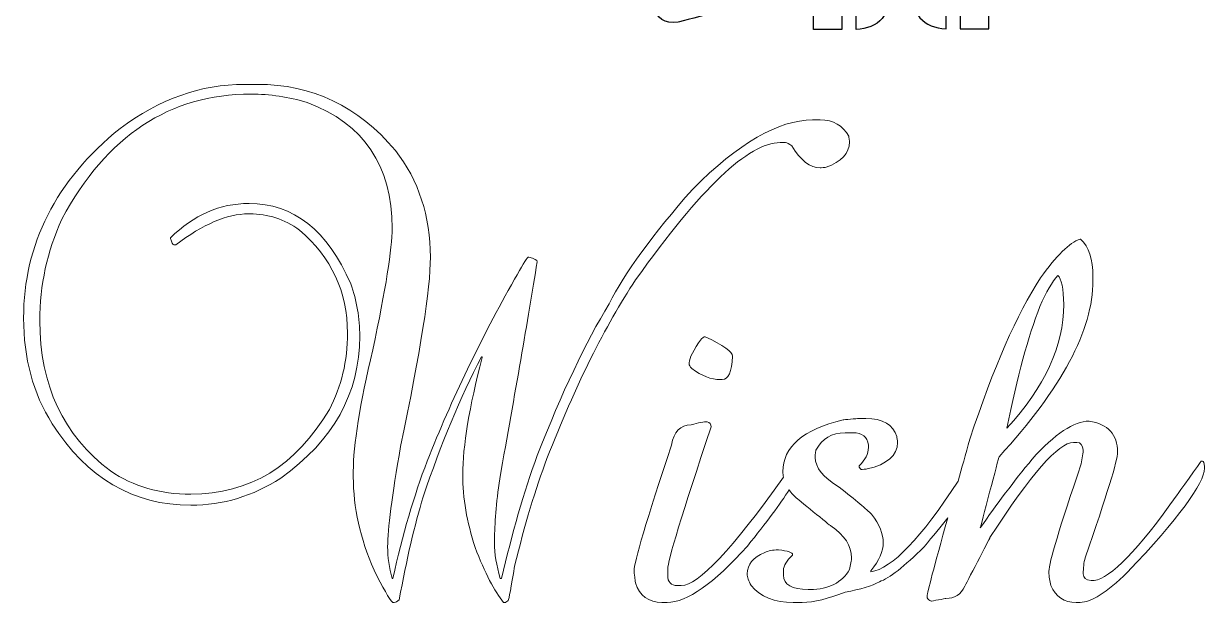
# Model space of a CAD drawing. Header units: centimetres. Extents: x -1416 to 662, y 154 to 1327.
# Drawn here: x 14 to 652, y 232 to 545 of the extents above; entities that cross this region are included whole.
import ezdxf

# ---------------------------------------------------------------- set-up
doc = ezdxf.new("R2010")
doc.units = ezdxf.units.CM
doc.header["$MEASUREMENT"] = 0
doc.layers.add('Camada 1', color=3, linetype='Continuous')
doc.layers.add('Camada 2', color=5, linetype='Continuous')

msp = doc.modelspace()

# ---------------------------------------------------------------- linework, layer by layer
at = {"layer": 'Camada 1', "lineweight": 25}
for points, knots in [([(456.854306, 792.872684), (456.854306, 792.872684), (449.22694, 792.872684), (449.22694, 792.872684), (449.22694, 792.872684), (449.22694, 792.872684), (449.22694, 812.20437), (449.22694, 812.20437), (449.22694, 812.20437), (449.22694, 812.20437), (439.95086, 812.20437), (439.95086, 812.20437), (439.95086, 812.20437), (439.95086, 812.20437), (439.95086, 762.482092), (439.95086, 762.482092), (439.95086, 762.482092), (439.95086, 762.482092), (433.635912, 762.482092), (433.635912, 762.482092), (433.635912, 762.482092), (433.635912, 762.482092), (433.635912, 621.1443), (433.635912, 621.1443), (433.635912, 621.1443), (433.635912, 621.1443), (440.740546, 621.1443), (440.740546, 621.1443), (440.740546, 621.1443), (440.740546, 621.1443), (440.740546, 541.9471), (440.740546, 541.9471), (440.740546, 541.9471), (440.740546, 541.9471), (456.18654, 541.9471), (456.18654, 541.9471), (456.18654, 541.9471), (456.18654, 541.9471), (456.18654, 573.661794), (456.18654, 573.661794), (456.18654, 573.661794), (456.18654, 573.661794), (463.813906, 573.661794), (463.813906, 573.661794), (463.813906, 573.661794), (463.813906, 573.661794), (463.813906, 541.9471), (463.813906, 541.9471), (463.813906, 541.9471), (475.830138, 542.662364), (482.94544, 549.5163), (482.94544, 565.668922), (482.94544, 565.668922), (482.94544, 565.668922), (482.94544, 1225.159856), (482.94544, 1225.159856), (482.94544, 1225.159856), (482.94544, 1272.271522), (456.45451, 1297.259026), (430.551336, 1319.682908), (430.551336, 1319.682908), (430.551336, 1319.682908), (430.551336, 1258.179602), (430.551336, 1258.179602), (430.551336, 1258.179602), (430.551336, 1258.179602), (458.571092, 1258.179602), (458.571092, 1258.179602), (458.571092, 1258.179602), (458.571092, 1258.179602), (458.571092, 1250.552236), (458.571092, 1250.552236), (458.571092, 1250.552236), (458.571092, 1250.552236), (444.25616, 1250.552236), (444.25616, 1250.552236), (444.25616, 1250.552236), (444.25616, 1250.552236), (444.25616, 1241.114866), (444.25616, 1241.114866), (444.25616, 1241.114866), (444.25616, 1241.114866), (456.854306, 1241.114866), (456.854306, 1241.114866), (456.854306, 1241.114866), (456.854306, 1241.114866), (456.854306, 792.872684), (456.854306, 792.872684)], [0, 0, 0, 0, 0.0434782609, 0.0434782609, 0.0434782609, 0.0434782709, 0.0869565217, 0.0869565217, 0.0869565217, 0.0869565317, 0.1304347826, 0.1304347826, 0.1304347826, 0.1304347926, 0.1739130435, 0.1739130435, 0.1739130435, 0.1739130535, 0.2173913043, 0.2173913043, 0.2173913043, 0.2173913143, 0.2608695652, 0.2608695652, 0.2608695652, 0.2608695752, 0.3043478261, 0.3043478261, 0.3043478261, 0.3043478361, 0.347826087, 0.347826087, 0.347826087, 0.347826097, 0.3913043478, 0.3913043478, 0.3913043478, 0.3913043578, 0.4347826087, 0.4347826087, 0.4347826087, 0.4347826187, 0.4782608696, 0.4782608696, 0.4782608696, 0.4782608796, 0.5217391304, 0.5217391304, 0.5217391304, 0.5217391404, 0.5652173913, 0.5652173913, 0.5652173913, 0.5652174013, 0.6086956522, 0.6086956522, 0.6086956522, 0.6086956622, 0.652173913, 0.652173913, 0.652173913, 0.652173923, 0.6956521739, 0.6956521739, 0.6956521739, 0.6956521839, 0.7391304348, 0.7391304348, 0.7391304348, 0.7391304448, 0.7826086957, 0.7826086957, 0.7826086957, 0.7826087057, 0.8260869565, 0.8260869565, 0.8260869565, 0.8260869665, 0.8695652174, 0.8695652174, 0.8695652174, 0.8695652274, 0.9130434783, 0.9130434783, 0.9130434783, 0.9130434883, 1, 1, 1, 1]), ([(456.854306, 792.872684), (456.854306, 792.872684), (449.22694, 792.872684), (449.22694, 792.872684), (449.22694, 792.872684), (449.22694, 792.872684), (449.22694, 812.20437), (449.22694, 812.20437), (449.22694, 812.20437), (449.22694, 812.20437), (439.95086, 812.20437), (439.95086, 812.20437), (439.95086, 812.20437), (439.95086, 812.20437), (439.95086, 762.482092), (439.95086, 762.482092), (439.95086, 762.482092), (439.95086, 762.482092), (433.635912, 762.482092), (433.635912, 762.482092), (433.635912, 762.482092), (433.635912, 762.482092), (433.635912, 621.1443), (433.635912, 621.1443), (433.635912, 621.1443), (433.635912, 621.1443), (440.740546, 621.1443), (440.740546, 621.1443), (440.740546, 621.1443), (440.740546, 621.1443), (440.740546, 541.9471), (440.740546, 541.9471), (440.740546, 541.9471), (440.740546, 541.9471), (456.18654, 541.9471), (456.18654, 541.9471), (456.18654, 541.9471), (456.18654, 541.9471), (456.18654, 573.661794), (456.18654, 573.661794), (456.18654, 573.661794), (456.18654, 573.661794), (463.813906, 573.661794), (463.813906, 573.661794), (463.813906, 573.661794), (463.813906, 573.661794), (463.813906, 541.9471), (463.813906, 541.9471), (463.813906, 541.9471), (475.830138, 542.662364), (482.94544, 549.5163), (482.94544, 565.668922), (482.94544, 565.668922), (482.94544, 565.668922), (482.94544, 1225.159856), (482.94544, 1225.159856), (482.94544, 1225.159856), (482.94544, 1272.271522), (456.45451, 1297.259026), (430.551336, 1319.682908), (430.551336, 1319.682908), (430.551336, 1319.682908), (430.551336, 1258.179602), (430.551336, 1258.179602), (430.551336, 1258.179602), (430.551336, 1258.179602), (458.571092, 1258.179602), (458.571092, 1258.179602), (458.571092, 1258.179602), (458.571092, 1258.179602), (458.571092, 1250.552236), (458.571092, 1250.552236), (458.571092, 1250.552236), (458.571092, 1250.552236), (444.25616, 1250.552236), (444.25616, 1250.552236), (444.25616, 1250.552236), (444.25616, 1250.552236), (444.25616, 1241.114866), (444.25616, 1241.114866), (444.25616, 1241.114866), (444.25616, 1241.114866), (456.854306, 1241.114866), (456.854306, 1241.114866), (456.854306, 1241.114866), (456.854306, 1241.114866), (456.854306, 792.872684), (456.854306, 792.872684)], [0, 0, 0, 0, 0.0434782609, 0.0434782609, 0.0434782609, 0.0434782709, 0.0869565217, 0.0869565217, 0.0869565217, 0.0869565317, 0.1304347826, 0.1304347826, 0.1304347826, 0.1304347926, 0.1739130435, 0.1739130435, 0.1739130435, 0.1739130535, 0.2173913043, 0.2173913043, 0.2173913043, 0.2173913143, 0.2608695652, 0.2608695652, 0.2608695652, 0.2608695752, 0.3043478261, 0.3043478261, 0.3043478261, 0.3043478361, 0.347826087, 0.347826087, 0.347826087, 0.347826097, 0.3913043478, 0.3913043478, 0.3913043478, 0.3913043578, 0.4347826087, 0.4347826087, 0.4347826087, 0.4347826187, 0.4782608696, 0.4782608696, 0.4782608696, 0.4782608796, 0.5217391304, 0.5217391304, 0.5217391304, 0.5217391404, 0.5652173913, 0.5652173913, 0.5652173913, 0.5652174013, 0.6086956522, 0.6086956522, 0.6086956522, 0.6086956622, 0.652173913, 0.652173913, 0.652173913, 0.652173923, 0.6956521739, 0.6956521739, 0.6956521739, 0.6956521839, 0.7391304348, 0.7391304348, 0.7391304348, 0.7391304448, 0.7826086957, 0.7826086957, 0.7826086957, 0.7826087057, 0.8260869565, 0.8260869565, 0.8260869565, 0.8260869665, 0.8695652174, 0.8695652174, 0.8695652174, 0.8695652274, 0.9130434783, 0.9130434783, 0.9130434783, 0.9130434883, 1, 1, 1, 1]), ([(519.401044, 793.227268), (519.401044, 793.227268), (527.028664, 793.227268), (527.028664, 793.227268), (527.028664, 793.227268), (527.028664, 793.227268), (527.028664, 812.5587), (527.028664, 812.5587), (527.028664, 812.5587), (527.028664, 812.5587), (536.303982, 812.5587), (536.303982, 812.5587), (536.303982, 812.5587), (536.303982, 812.5587), (536.303982, 762.836422), (536.303982, 762.836422), (536.303982, 762.836422), (536.303982, 762.836422), (542.619692, 762.836422), (542.619692, 762.836422), (542.619692, 762.836422), (542.619692, 762.836422), (542.619692, 621.498376), (542.619692, 621.498376), (542.619692, 621.498376), (542.619692, 621.498376), (535.515312, 621.498376), (535.515312, 621.498376), (535.515312, 621.498376), (535.515312, 621.498376), (535.515312, 542.30143), (535.515312, 542.30143), (535.515312, 542.30143), (535.515312, 542.30143), (520.069064, 542.30143), (520.069064, 542.30143), (520.069064, 542.30143), (520.069064, 542.30143), (520.069064, 574.016378), (520.069064, 574.016378), (520.069064, 574.016378), (520.069064, 574.016378), (512.44119, 574.016378), (512.44119, 574.016378), (512.44119, 574.016378), (512.44119, 574.016378), (512.44119, 542.30143), (512.44119, 542.30143), (512.44119, 542.30143), (500.424958, 543.016694), (493.309656, 549.870376), (493.309656, 566.023506), (493.309656, 566.023506), (493.309656, 566.023506), (493.309656, 1225.514186), (493.309656, 1225.514186), (493.309656, 1225.514186), (493.309656, 1272.626106), (519.80084, 1297.61361), (545.704268, 1320.037492), (545.704268, 1320.037492), (545.704268, 1320.037492), (545.704268, 1258.53444), (545.704268, 1258.53444), (545.704268, 1258.53444), (545.704268, 1258.53444), (517.684258, 1258.53444), (517.684258, 1258.53444), (517.684258, 1258.53444), (517.684258, 1258.53444), (517.684258, 1250.90682), (517.684258, 1250.90682), (517.684258, 1250.90682), (517.684258, 1250.90682), (531.999444, 1250.90682), (531.999444, 1250.90682), (531.999444, 1250.90682), (531.999444, 1250.90682), (531.999444, 1241.468942), (531.999444, 1241.468942), (531.999444, 1241.468942), (531.999444, 1241.468942), (519.401044, 1241.468942), (519.401044, 1241.468942), (519.401044, 1241.468942), (519.401044, 1241.468942), (519.401044, 793.227268), (519.401044, 793.227268)], [0, 0, 0, 0, 0.0434782609, 0.0434782609, 0.0434782609, 0.0434782709, 0.0869565217, 0.0869565217, 0.0869565217, 0.0869565317, 0.1304347826, 0.1304347826, 0.1304347826, 0.1304347926, 0.1739130435, 0.1739130435, 0.1739130435, 0.1739130535, 0.2173913043, 0.2173913043, 0.2173913043, 0.2173913143, 0.2608695652, 0.2608695652, 0.2608695652, 0.2608695752, 0.3043478261, 0.3043478261, 0.3043478261, 0.3043478361, 0.347826087, 0.347826087, 0.347826087, 0.347826097, 0.3913043478, 0.3913043478, 0.3913043478, 0.3913043578, 0.4347826087, 0.4347826087, 0.4347826087, 0.4347826187, 0.4782608696, 0.4782608696, 0.4782608696, 0.4782608796, 0.5217391304, 0.5217391304, 0.5217391304, 0.5217391404, 0.5652173913, 0.5652173913, 0.5652173913, 0.5652174013, 0.6086956522, 0.6086956522, 0.6086956522, 0.6086956622, 0.652173913, 0.652173913, 0.652173913, 0.652173923, 0.6956521739, 0.6956521739, 0.6956521739, 0.6956521839, 0.7391304348, 0.7391304348, 0.7391304348, 0.7391304448, 0.7826086957, 0.7826086957, 0.7826086957, 0.7826087057, 0.8260869565, 0.8260869565, 0.8260869565, 0.8260869665, 0.8695652174, 0.8695652174, 0.8695652174, 0.8695652274, 0.9130434783, 0.9130434783, 0.9130434783, 0.9130434883, 1, 1, 1, 1]), ([(382.48463, 560.385976), (382.48463, 560.385976), (371.55882, 557.589436), (371.55882, 557.589436), (371.55882, 557.589436), (371.55882, 557.589436), (370.007896, 563.6514), (370.007896, 563.6514), (370.007896, 563.6514), (370.007896, 563.6514), (380.550166, 566.349642), (380.550166, 566.349642), (380.550166, 566.349642), (380.550166, 566.349642), (224.153984, 1163.678902), (224.153984, 1163.678902), (224.153984, 1163.678902), (224.153984, 1163.678902), (210.057746, 1160.072102), (210.057746, 1160.072102), (210.057746, 1160.072102), (210.057746, 1160.072102), (208.506314, 1166.133812), (208.506314, 1166.133812), (208.506314, 1166.133812), (208.506314, 1166.133812), (222.140018, 1169.623264), (222.140018, 1169.623264), (222.140018, 1169.623264), (222.140018, 1169.623264), (220.743018, 1179.49218), (220.743018, 1179.49218), (220.743018, 1179.49218), (215.66251, 1215.361552), (219.403422, 1230.726266), (237.501176, 1271.829562), (237.501176, 1271.829562), (237.501176, 1271.829562), (225.286316, 1313.971718), (225.286316, 1313.971718), (225.286316, 1313.971718), (181.962552, 1265.903488), (176.136554, 1219.223876), (189.91453, 1172.165804), (189.91453, 1172.165804), (247.245632, 967.327504), (301.472346, 761.266194), (354.407724, 554.69282), (354.407724, 554.69282), (356.155498, 547.869364), (360.25582, 544.97732), (367.659412, 545.985446), (367.659412, 545.985446), (367.659412, 545.985446), (384.801872, 550.342054), (384.801872, 550.342054), (384.801872, 550.342054), (384.801872, 550.342054), (382.48463, 560.385976), (382.48463, 560.385976)], [0, 0, 0, 0, 0.0625, 0.0625, 0.0625, 0.06250001, 0.125, 0.125, 0.125, 0.12500001, 0.1875, 0.1875, 0.1875, 0.18750001, 0.25, 0.25, 0.25, 0.25000001, 0.3125, 0.3125, 0.3125, 0.31250001, 0.375, 0.375, 0.375, 0.37500001, 0.4375, 0.4375, 0.4375, 0.43750001, 0.5, 0.5, 0.5, 0.50000001, 0.5625, 0.5625, 0.5625, 0.56250001, 0.625, 0.625, 0.625, 0.62500001, 0.6875, 0.6875, 0.6875, 0.68750001, 0.75, 0.75, 0.75, 0.75000001, 0.8125, 0.8125, 0.8125, 0.81250001, 0.875, 0.875, 0.875, 0.87500001, 1, 1, 1, 1])]:
    msp.add_open_spline(points, degree=3, knots=knots, dxfattribs=at)
at = {"layer": 'Camada 2', "lineweight": 9}
for points, knots in [([(133.307836, 512.358894), (133.307836, 512.358894), (140.326872, 512.358894), (140.326872, 512.358894), (140.326872, 512.358894), (169.89679, 512.358894), (194.747388, 500.471186), (214.878666, 476.666052), (214.878666, 476.666052), (227.483162, 460.3877), (233.78541, 441.122562), (233.78541, 418.900356), (233.78541, 418.900356), (233.78541, 401.815554), (228.408992, 367.735612), (217.686382, 316.690248), (217.686382, 316.690248), (212.997034, 289.928046), (210.667092, 271.827752), (210.667092, 262.449056), (210.667092, 262.449056), (210.667092, 256.714244), (211.503514, 251.009404), (213.116414, 245.304564), (213.116414, 245.304564), (213.116414, 245.304564), (213.474808, 245.304564), (213.474808, 245.304564), (213.474808, 245.304564), (218.791536, 268.990318), (224.97415, 290.10737), (232.023158, 308.65572), (232.023158, 308.65572), (245.374414, 342.317578), (261.14502, 375.083324), (279.275032, 407.012648), (279.275032, 407.012648), (283.128212, 413.942022), (285.57728, 417.914582), (286.622744, 418.900356), (286.622744, 418.900356), (286.622744, 418.900356), (286.981138, 418.900356), (286.981138, 418.900356), (286.981138, 418.900356), (289.997896, 418.153596), (291.521134, 417.317174), (291.521134, 416.451034), (291.521134, 416.451034), (286.38373, 384.939794), (279.63368, 345.8718), (271.240504, 299.187362), (271.240504, 299.187362), (269.358872, 285.836106), (268.432788, 274.754848), (268.432788, 265.943842), (268.432788, 265.943842), (268.432788, 265.943842), (268.432788, 264.539984), (268.432788, 264.539984), (268.432788, 264.539984), (268.432788, 258.71551), (269.478252, 252.293882), (271.56918, 245.304564), (271.56918, 245.304564), (271.56918, 245.304564), (272.285968, 245.304564), (272.285968, 245.304564), (272.285968, 245.304564), (277.871428, 269.677388), (284.293056, 291.83965), (291.521134, 311.791858), (291.521134, 311.791858), (304.842672, 345.75242), (317.77559, 373.052086), (330.380086, 393.691364), (330.380086, 393.691364), (338.773262, 410.44749), (353.826826, 431.086514), (375.541286, 455.66838), (375.541286, 455.66838), (400.332194, 480.638358), (421.897302, 493.093756), (440.2963, 493.093756), (440.2963, 493.093756), (440.2963, 493.093756), (444.477902, 493.093756), (444.477902, 493.093756), (444.477902, 493.093756), (451.496938, 493.093756), (456.634342, 490.196378), (459.88986, 484.372158), (459.88986, 484.372158), (459.88986, 484.372158), (460.248254, 481.206048), (460.248254, 481.206048), (460.248254, 481.206048), (460.248254, 475.08287), (456.036934, 470.542874), (447.643758, 467.556088), (447.643758, 467.556088), (447.643758, 467.556088), (444.477902, 467.197694), (444.477902, 467.197694), (444.477902, 467.197694), (439.011822, 467.197694), (433.874418, 471.170254), (429.095408, 479.11512), (429.095408, 479.11512), (427.751494, 480.279964), (426.58665, 480.847654), (425.600876, 480.847654), (425.600876, 480.847654), (425.600876, 480.847654), (422.79316, 480.847654), (422.79316, 480.847654), (422.79316, 480.847654), (405.73833, 480.847654), (379.722888, 456.116436), (344.717116, 406.654254), (344.717116, 406.654254), (328.229722, 381.982726), (312.250074, 349.78467), (296.778172, 310.059578), (296.778172, 310.059578), (290.595304, 293.781226), (284.77083, 274.396454), (279.275032, 251.935488), (279.275032, 251.935488), (277.423372, 240.436146), (276.258528, 234.253278), (275.7805, 233.387138), (275.7805, 233.387138), (275.7805, 233.387138), (274.376642, 232.341674), (274.376642, 232.341674), (274.376642, 232.341674), (274.376642, 232.341674), (273.331432, 232.341674), (273.331432, 232.341674), (273.331432, 232.341674), (268.432788, 238.285528), (263.295384, 248.201942), (257.91922, 262.090662), (257.91922, 262.090662), (253.498604, 275.800312), (251.288296, 288.882836), (251.288296, 301.308008), (251.288296, 301.308008), (251.288296, 316.749938), (254.783082, 337.86699), (261.772146, 364.659164), (261.772146, 364.659164), (261.772146, 364.659164), (261.772146, 364.987586), (261.772146, 364.987586), (261.772146, 364.987586), (261.772146, 364.987586), (261.413752, 364.987586), (261.413752, 364.987586), (261.413752, 364.987586), (249.944382, 343.243408), (239.43056, 318.034416), (229.932484, 289.390582), (229.932484, 289.390582), (225.243136, 274.396454), (220.9419, 255.848104), (216.96934, 233.745532), (216.96934, 233.745532), (215.98382, 232.819448), (215.05799, 232.341674), (214.161878, 232.341674), (214.161878, 232.341674), (214.161878, 232.341674), (213.474808, 232.341674), (213.474808, 232.341674), (213.474808, 232.341674), (211.503514, 234.253278), (208.098644, 240.10747), (203.319634, 249.84456), (203.319634, 249.84456), (195.852542, 266.869672), (192.118996, 283.685742), (192.118996, 300.232826), (192.118996, 300.232826), (192.118996, 300.232826), (192.118996, 303.040288), (192.118996, 303.040288), (192.118996, 303.040288), (192.118996, 317.46698), (195.613528, 339.390482), (202.632564, 368.840766), (202.632564, 368.840766), (209.621882, 401.63623), (213.116414, 423.559732), (213.116414, 434.64099), (213.116414, 434.64099), (213.116414, 468.362538), (197.853554, 491.002828), (167.268398, 502.56186), (167.268398, 502.56186), (157.17266, 505.578618), (147.017486, 507.101856), (136.83234, 507.101856), (136.83234, 507.101856), (92.955364, 507.101856), (58.875422, 484.5812), (34.622232, 439.569352), (34.622232, 439.569352), (26.677366, 422.126156), (22.704806, 403.786848), (22.704806, 384.611372), (22.704806, 384.611372), (22.704806, 349.665036), (35.428682, 322.574412), (60.876688, 303.398936), (60.876688, 303.398936), (73.24217, 295.00576), (87.69858, 290.79444), (104.275636, 290.79444), (104.275636, 290.79444), (136.175242, 290.79444), (161.14522, 306.087018), (179.185824, 336.642456), (179.185824, 336.642456), (185.697114, 349.007938), (188.982604, 362.777278), (188.982604, 377.950476), (188.982604, 377.950476), (188.982604, 400.172682), (180.350668, 418.721032), (163.056824, 433.595526), (163.056824, 433.595526), (154.962352, 439.449718), (145.972022, 442.347096), (136.115552, 442.347096), (136.115552, 442.347096), (136.115552, 442.347096), (135.428482, 442.347096), (135.428482, 442.347096), (135.428482, 442.347096), (123.92914, 442.347096), (110.846616, 436.761636), (96.211136, 425.560998), (96.211136, 425.560998), (96.211136, 425.560998), (95.165672, 425.560998), (95.165672, 425.560998), (95.165672, 425.560998), (94.568264, 425.560998), (94.000828, 426.725842), (93.40342, 429.05553), (93.40342, 429.05553), (93.40342, 429.05553), (93.40342, 429.413924), (93.40342, 429.413924), (93.40342, 429.413924), (105.769156, 441.77966), (119.89689, 447.962274), (135.756904, 447.962274), (135.756904, 447.962274), (159.801052, 447.962274), (178.110642, 433.476146), (190.715138, 404.563326), (190.715138, 404.563326), (194.000628, 395.333982), (195.613528, 385.895596), (195.613528, 376.188224), (195.613528, 376.188224), (195.613528, 345.394026), (181.396132, 319.856358), (152.931368, 299.545756), (152.931368, 299.545756), (137.877804, 289.748976), (121.659142, 284.850586), (104.275636, 284.850586), (104.275636, 284.850586), (73.18248, 284.850586), (48.212502, 299.545756), (29.365448, 328.93635), (29.365448, 328.93635), (19.09064, 345.274392), (13.953236, 364.30077), (13.953236, 386.014976), (13.953236, 386.014976), (13.953236, 426.068744), (31.336742, 460.268066), (66.103754, 488.553506), (66.103754, 488.553506), (87.399876, 504.413774), (109.801406, 512.358894), (133.307836, 512.358894)], [0, 0, 0, 0, 0.0135135135, 0.0135135135, 0.0135135135, 0.0135135235, 0.027027027, 0.027027027, 0.027027027, 0.027027037, 0.0405405405, 0.0405405405, 0.0405405405, 0.0405405505, 0.0540540541, 0.0540540541, 0.0540540541, 0.0540540641, 0.0675675676, 0.0675675676, 0.0675675676, 0.0675675776, 0.0810810811, 0.0810810811, 0.0810810811, 0.0810810911, 0.0945945946, 0.0945945946, 0.0945945946, 0.0945946046, 0.1081081081, 0.1081081081, 0.1081081081, 0.1081081181, 0.1216216216, 0.1216216216, 0.1216216216, 0.1216216316, 0.1351351351, 0.1351351351, 0.1351351351, 0.1351351451, 0.1486486486, 0.1486486486, 0.1486486486, 0.1486486586, 0.1621621622, 0.1621621622, 0.1621621622, 0.1621621722, 0.1756756757, 0.1756756757, 0.1756756757, 0.1756756857, 0.1891891892, 0.1891891892, 0.1891891892, 0.1891891992, 0.2027027027, 0.2027027027, 0.2027027027, 0.2027027127, 0.2162162162, 0.2162162162, 0.2162162162, 0.2162162262, 0.2297297297, 0.2297297297, 0.2297297297, 0.2297297397, 0.2432432432, 0.2432432432, 0.2432432432, 0.2432432532, 0.2567567568, 0.2567567568, 0.2567567568, 0.2567567668, 0.2702702703, 0.2702702703, 0.2702702703, 0.2702702803, 0.2837837838, 0.2837837838, 0.2837837838, 0.2837837938, 0.2972972973, 0.2972972973, 0.2972972973, 0.2972973073, 0.3108108108, 0.3108108108, 0.3108108108, 0.3108108208, 0.3243243243, 0.3243243243, 0.3243243243, 0.3243243343, 0.3378378378, 0.3378378378, 0.3378378378, 0.3378378478, 0.3513513514, 0.3513513514, 0.3513513514, 0.3513513614, 0.3648648649, 0.3648648649, 0.3648648649, 0.3648648749, 0.3783783784, 0.3783783784, 0.3783783784, 0.3783783884, 0.3918918919, 0.3918918919, 0.3918918919, 0.3918919019, 0.4054054054, 0.4054054054, 0.4054054054, 0.4054054154, 0.4189189189, 0.4189189189, 0.4189189189, 0.4189189289, 0.4324324324, 0.4324324324, 0.4324324324, 0.4324324424, 0.4459459459, 0.4459459459, 0.4459459459, 0.4459459559, 0.4594594595, 0.4594594595, 0.4594594595, 0.4594594695, 0.472972973, 0.472972973, 0.472972973, 0.472972983, 0.4864864865, 0.4864864865, 0.4864864865, 0.4864864965, 0.5, 0.5, 0.5, 0.50000001, 0.5135135135, 0.5135135135, 0.5135135135, 0.5135135235, 0.527027027, 0.527027027, 0.527027027, 0.527027037, 0.5405405405, 0.5405405405, 0.5405405405, 0.5405405505, 0.5540540541, 0.5540540541, 0.5540540541, 0.5540540641, 0.5675675676, 0.5675675676, 0.5675675676, 0.5675675776, 0.5810810811, 0.5810810811, 0.5810810811, 0.5810810911, 0.5945945946, 0.5945945946, 0.5945945946, 0.5945946046, 0.6081081081, 0.6081081081, 0.6081081081, 0.6081081181, 0.6216216216, 0.6216216216, 0.6216216216, 0.6216216316, 0.6351351351, 0.6351351351, 0.6351351351, 0.6351351451, 0.6486486486, 0.6486486486, 0.6486486486, 0.6486486586, 0.6621621622, 0.6621621622, 0.6621621622, 0.6621621722, 0.6756756757, 0.6756756757, 0.6756756757, 0.6756756857, 0.6891891892, 0.6891891892, 0.6891891892, 0.6891891992, 0.7027027027, 0.7027027027, 0.7027027027, 0.7027027127, 0.7162162162, 0.7162162162, 0.7162162162, 0.7162162262, 0.7297297297, 0.7297297297, 0.7297297297, 0.7297297397, 0.7432432432, 0.7432432432, 0.7432432432, 0.7432432532, 0.7567567568, 0.7567567568, 0.7567567568, 0.7567567668, 0.7702702703, 0.7702702703, 0.7702702703, 0.7702702803, 0.7837837838, 0.7837837838, 0.7837837838, 0.7837837938, 0.7972972973, 0.7972972973, 0.7972972973, 0.7972973073, 0.8108108108, 0.8108108108, 0.8108108108, 0.8108108208, 0.8243243243, 0.8243243243, 0.8243243243, 0.8243243343, 0.8378378378, 0.8378378378, 0.8378378378, 0.8378378478, 0.8513513514, 0.8513513514, 0.8513513514, 0.8513513614, 0.8648648649, 0.8648648649, 0.8648648649, 0.8648648749, 0.8783783784, 0.8783783784, 0.8783783784, 0.8783783884, 0.8918918919, 0.8918918919, 0.8918918919, 0.8918919019, 0.9054054054, 0.9054054054, 0.9054054054, 0.9054054154, 0.9189189189, 0.9189189189, 0.9189189189, 0.9189189289, 0.9324324324, 0.9324324324, 0.9324324324, 0.9324324424, 0.9459459459, 0.9459459459, 0.9459459459, 0.9459459559, 0.9594594595, 0.9594594595, 0.9594594595, 0.9594594695, 0.972972973, 0.972972973, 0.972972973, 0.972972983, 1, 1, 1, 1]), ([(584.859638, 428.697136), (584.859638, 428.697136), (585.18806, 428.697136), (585.18806, 428.697136), (585.18806, 428.697136), (589.638648, 424.515534), (591.848956, 417.735512), (591.848956, 408.416506), (591.848956, 408.416506), (591.848956, 408.416506), (591.848956, 406.29586), (591.848956, 406.29586), (591.848956, 406.29586), (591.848956, 379.593348), (574.943224, 347.843094), (541.102296, 311.104788), (541.102296, 311.104788), (541.102296, 311.104788), (530.946868, 272.604484), (530.946868, 272.604484), (530.946868, 272.604484), (539.817818, 285.418022), (549.136824, 297.783504), (558.933858, 309.701184), (558.933858, 309.701184), (571.329058, 323.470524), (581.574148, 330.340208), (589.758028, 330.340208), (589.758028, 330.340208), (600.002864, 328.667618), (605.140014, 323.052186), (605.140014, 313.55411), (605.140014, 313.55411), (605.140014, 309.163466), (599.316048, 290.16706), (587.637382, 256.505202), (587.637382, 256.505202), (586.950312, 253.75743), (586.591918, 250.830334), (586.591918, 247.753886), (586.591918, 247.753886), (586.591918, 245.63324), (587.995776, 244.468396), (590.803492, 244.229382), (590.803492, 244.229382), (590.803492, 244.229382), (592.535772, 244.229382), (592.535772, 244.229382), (592.535772, 244.229382), (601.347032, 245.304564), (616.280962, 260.686804), (637.338578, 290.435792), (637.338578, 290.435792), (637.338578, 290.435792), (650.301468, 308.65572), (650.301468, 308.65572), (650.301468, 308.65572), (650.301468, 308.65572), (650.988538, 308.65572), (650.988538, 308.65572), (650.988538, 308.65572), (651.705326, 308.536086), (652.06372, 307.610256), (652.06372, 305.848004), (652.06372, 305.848004), (652.06372, 305.848004), (652.06372, 304.80254), (652.06372, 304.80254), (652.06372, 304.80254), (652.06372, 296.61866), (638.174492, 277.831296), (610.397052, 248.440702), (610.397052, 248.440702), (599.316048, 237.718092), (590.803492, 232.341674), (584.859638, 232.341674), (584.859638, 232.341674), (584.859638, 232.341674), (582.738992, 232.341674), (582.738992, 232.341674), (582.738992, 232.341674), (576.227702, 232.341674), (571.657734, 235.38815), (569.089032, 241.451638), (569.089032, 241.451638), (568.401962, 243.900706), (568.043568, 246.350028), (568.043568, 248.799096), (568.043568, 248.799096), (568.043568, 248.799096), (568.043568, 249.157744), (568.043568, 249.157744), (568.043568, 249.157744), (568.043568, 253.75743), (573.868042, 273.11223), (585.546454, 307.251862), (585.546454, 307.251862), (585.546454, 307.251862), (586.591918, 313.55411), (586.591918, 313.55411), (586.591918, 313.55411), (586.591918, 313.55411), (586.591918, 314.599574), (586.591918, 314.599574), (586.591918, 314.599574), (586.352904, 317.407036), (585.18806, 318.810894), (583.097386, 318.810894), (583.097386, 318.810894), (583.097386, 318.810894), (581.335134, 318.810894), (581.335134, 318.810894), (581.335134, 318.810894), (573.300606, 318.810894), (558.246788, 301.636684), (536.203906, 267.347446), (536.203906, 267.347446), (536.203906, 267.347446), (522.553946, 241.093244), (522.553946, 241.093244), (522.553946, 241.093244), (520.4333, 236.672628), (517.058148, 234.432348), (512.398518, 234.432348), (512.398518, 234.432348), (512.398518, 234.432348), (504.334018, 233.028744), (504.334018, 233.028744), (504.334018, 233.028744), (503.408188, 233.387138), (502.721118, 233.984546), (502.243344, 234.790996), (502.243344, 234.790996), (502.243344, 234.790996), (502.243344, 235.836206), (502.243344, 235.836206), (502.243344, 235.836206), (502.243344, 237.310422), (505.968508, 251.404374), (513.407152, 278.122126), (513.407152, 278.122126), (509.718564, 273.34718), (505.44095, 268.123924), (500.5705, 262.449056), (500.5705, 262.449056), (489.84789, 251.636784), (481.78339, 245.364254), (476.436944, 243.542312), (476.436944, 243.542312), (472.464384, 241.212624), (466.281516, 239.330992), (457.888594, 237.956852), (457.888594, 237.956852), (448.83832, 234.223306), (441.132214, 232.341674), (434.770276, 232.341674), (434.770276, 232.341674), (434.770276, 232.341674), (429.871886, 232.341674), (429.871886, 232.341674), (429.871886, 232.341674), (419.716712, 232.341674), (412.129986, 235.38815), (407.111962, 241.451638), (407.111962, 241.451638), (405.708358, 243.841016), (405.021288, 245.931944), (405.021288, 247.753886), (405.021288, 247.753886), (405.021288, 252.921008), (408.157426, 256.774188), (414.459674, 259.282946), (414.459674, 259.282946), (416.281616, 260.238748), (418.730938, 260.686804), (421.837358, 260.686804), (421.837358, 260.686804), (426.94479, 260.179058), (429.513492, 259.34289), (429.513492, 258.237736), (429.513492, 258.237736), (429.513492, 258.237736), (429.513492, 257.879342), (429.513492, 257.879342), (429.513492, 257.879342), (426.25772, 254.802894), (424.615102, 252.114558), (424.615102, 249.84456), (424.615102, 249.84456), (424.615102, 249.84456), (424.615102, 247.037098), (424.615102, 247.037098), (424.615102, 247.037098), (424.615102, 241.899694), (429.065436, 239.330992), (437.936386, 239.330992), (437.936386, 239.330992), (437.936386, 239.330992), (438.98185, 239.330992), (438.98185, 239.330992), (438.98185, 239.330992), (449.077334, 239.330992), (456.186032, 242.944904), (460.337662, 250.202954), (460.337662, 250.202954), (460.337662, 250.202954), (461.383126, 255.43002), (461.383126, 255.43002), (461.383126, 255.43002), (461.383126, 255.43002), (461.383126, 256.505202), (461.383126, 256.505202), (461.383126, 256.505202), (461.383126, 262.837422), (457.64958, 268.572234), (450.182488, 273.649694), (450.182488, 273.649694), (450.182488, 273.649694), (431.275744, 289.032188), (431.275744, 289.032188), (431.275744, 289.032188), (429.84166, 290.383468), (428.628556, 291.760148), (427.635924, 293.163244), (427.635924, 293.163244), (422.95445, 285.710884), (415.447988, 275.59381), (405.11095, 262.80745), (405.11095, 262.80745), (387.010656, 242.496848), (372.554246, 232.341674), (361.712002, 232.341674), (361.712002, 232.341674), (361.712002, 232.341674), (358.90454, 232.341674), (358.90454, 232.341674), (358.90454, 232.341674), (351.735898, 232.341674), (346.957142, 235.836206), (344.537792, 242.855496), (344.537792, 242.855496), (344.537792, 242.855496), (343.850722, 249.157744), (343.850722, 249.157744), (343.850722, 249.157744), (343.850722, 254.205486), (350.630744, 276.965156), (364.161324, 317.407036), (364.161324, 317.407036), (365.326168, 324.635368), (368.8207, 328.249534), (374.645174, 328.249534), (374.645174, 328.249534), (378.737114, 329.414378), (381.66421, 330.011532), (383.39649, 330.011532), (383.39649, 330.011532), (384.800348, 329.533758), (385.51739, 328.607928), (385.51739, 327.20407), (385.51739, 327.20407), (369.866164, 280.519632), (362.040678, 254.862584), (362.040678, 250.202954), (362.040678, 250.202954), (362.040678, 250.202954), (362.040678, 247.037098), (362.040678, 247.037098), (362.040678, 247.037098), (362.040678, 243.303298), (363.80293, 241.451638), (367.297462, 241.451638), (367.297462, 241.451638), (367.297462, 241.451638), (369.38839, 241.451638), (369.38839, 241.451638), (369.38839, 241.451638), (378.472954, 241.451638), (396.871952, 260.966458), (424.58259, 300.017434), (424.58259, 300.017434), (424.385232, 301.012606), (424.286426, 302.020224), (424.286426, 303.040288), (424.286426, 303.040288), (424.286426, 316.391544), (435.12867, 325.740522), (456.813158, 331.056996), (456.813158, 331.056996), (456.813158, 331.056996), (464.877658, 331.744066), (464.877658, 331.744066), (464.877658, 331.744066), (464.877658, 331.744066), (469.089232, 331.744066), (469.089232, 331.744066), (469.089232, 331.744066), (478.288604, 331.744066), (483.904036, 328.488294), (485.87533, 321.947286), (485.87533, 321.947286), (485.87533, 321.947286), (486.233724, 319.13957), (486.233724, 319.13957), (486.233724, 319.13957), (486.233724, 319.13957), (486.233724, 318.810894), (486.233724, 318.810894), (486.233724, 318.810894), (486.233724, 311.732168), (480.737926, 306.953158), (469.776302, 304.444146), (469.776302, 304.444146), (469.776302, 304.444146), (466.63991, 304.085752), (466.63991, 304.085752), (466.63991, 304.085752), (466.63991, 304.085752), (465.564728, 305.48961), (465.564728, 305.48961), (465.564728, 305.48961), (465.564728, 305.48961), (465.564728, 306.206398), (465.564728, 306.206398), (465.564728, 306.206398), (468.850218, 309.46217), (470.463118, 312.717688), (470.463118, 316.003432), (470.463118, 316.003432), (470.463118, 316.003432), (470.463118, 317.407036), (470.463118, 317.407036), (470.463118, 317.407036), (469.895682, 321.827652), (467.087966, 324.03796), (462.070196, 324.03796), (462.070196, 324.03796), (462.070196, 324.03796), (457.888594, 324.03796), (457.888594, 324.03796), (457.888594, 324.03796), (450.690234, 324.03796), (445.463168, 320.901822), (442.117988, 314.599574), (442.117988, 314.599574), (442.117988, 314.599574), (441.759594, 312.508646), (441.759594, 312.508646), (441.759594, 312.508646), (441.759594, 312.508646), (441.759594, 310.746394), (441.759594, 310.746394), (441.759594, 310.746394), (441.759594, 305.190906), (446.090548, 299.84446), (454.722484, 294.647366), (454.722484, 294.647366), (463.712814, 287.538668), (469.537288, 282.640278), (472.22537, 279.951942), (472.22537, 279.951942), (476.436944, 274.456144), (478.527618, 269.318994), (478.527618, 264.539984), (478.527618, 264.539984), (478.527618, 260.059678), (476.31731, 255.041654), (471.866976, 249.486166), (471.866976, 249.486166), (471.866976, 249.486166), (471.866976, 248.799096), (471.866976, 248.799096), (471.866976, 248.799096), (483.279196, 250.728734), (498.965982, 267.084302), (518.926572, 297.840654), (518.926572, 297.840654), (520.88923, 304.821336), (523.023338, 312.38571), (525.33169, 320.543428), (525.33169, 320.543428), (538.055566, 359.282746), (550.779696, 388.344918), (563.503572, 407.699718), (563.503572, 407.699718), (572.075818, 419.766496), (579.184516, 426.785532), (584.859638, 428.697136)], [0, 0, 0, 0, 0.0102040816, 0.0102040816, 0.0102040816, 0.0102040916, 0.0204081633, 0.0204081633, 0.0204081633, 0.0204081733, 0.0306122449, 0.0306122449, 0.0306122449, 0.0306122549, 0.0408163265, 0.0408163265, 0.0408163265, 0.0408163365, 0.0510204082, 0.0510204082, 0.0510204082, 0.0510204182, 0.0612244898, 0.0612244898, 0.0612244898, 0.0612244998, 0.0714285714, 0.0714285714, 0.0714285714, 0.0714285814, 0.0816326531, 0.0816326531, 0.0816326531, 0.0816326631, 0.0918367347, 0.0918367347, 0.0918367347, 0.0918367447, 0.1020408163, 0.1020408163, 0.1020408163, 0.1020408263, 0.112244898, 0.112244898, 0.112244898, 0.112244908, 0.1224489796, 0.1224489796, 0.1224489796, 0.1224489896, 0.1326530612, 0.1326530612, 0.1326530612, 0.1326530712, 0.1428571429, 0.1428571429, 0.1428571429, 0.1428571529, 0.1530612245, 0.1530612245, 0.1530612245, 0.1530612345, 0.1632653061, 0.1632653061, 0.1632653061, 0.1632653161, 0.1734693878, 0.1734693878, 0.1734693878, 0.1734693978, 0.1836734694, 0.1836734694, 0.1836734694, 0.1836734794, 0.193877551, 0.193877551, 0.193877551, 0.193877561, 0.2040816327, 0.2040816327, 0.2040816327, 0.2040816427, 0.2142857143, 0.2142857143, 0.2142857143, 0.2142857243, 0.2244897959, 0.2244897959, 0.2244897959, 0.2244898059, 0.2346938776, 0.2346938776, 0.2346938776, 0.2346938876, 0.2448979592, 0.2448979592, 0.2448979592, 0.2448979692, 0.2551020408, 0.2551020408, 0.2551020408, 0.2551020508, 0.2653061224, 0.2653061224, 0.2653061224, 0.2653061324, 0.2755102041, 0.2755102041, 0.2755102041, 0.2755102141, 0.2857142857, 0.2857142857, 0.2857142857, 0.2857142957, 0.2959183673, 0.2959183673, 0.2959183673, 0.2959183773, 0.306122449, 0.306122449, 0.306122449, 0.306122459, 0.3163265306, 0.3163265306, 0.3163265306, 0.3163265406, 0.3265306122, 0.3265306122, 0.3265306122, 0.3265306222, 0.3367346939, 0.3367346939, 0.3367346939, 0.3367347039, 0.3469387755, 0.3469387755, 0.3469387755, 0.3469387855, 0.3571428571, 0.3571428571, 0.3571428571, 0.3571428671, 0.3673469388, 0.3673469388, 0.3673469388, 0.3673469488, 0.3775510204, 0.3775510204, 0.3775510204, 0.3775510304, 0.387755102, 0.387755102, 0.387755102, 0.387755112, 0.3979591837, 0.3979591837, 0.3979591837, 0.3979591937, 0.4081632653, 0.4081632653, 0.4081632653, 0.4081632753, 0.4183673469, 0.4183673469, 0.4183673469, 0.4183673569, 0.4285714286, 0.4285714286, 0.4285714286, 0.4285714386, 0.4387755102, 0.4387755102, 0.4387755102, 0.4387755202, 0.4489795918, 0.4489795918, 0.4489795918, 0.4489796018, 0.4591836735, 0.4591836735, 0.4591836735, 0.4591836835, 0.4693877551, 0.4693877551, 0.4693877551, 0.4693877651, 0.4795918367, 0.4795918367, 0.4795918367, 0.4795918467, 0.4897959184, 0.4897959184, 0.4897959184, 0.4897959284, 0.5, 0.5, 0.5, 0.50000001, 0.5102040816, 0.5102040816, 0.5102040816, 0.5102040916, 0.5204081633, 0.5204081633, 0.5204081633, 0.5204081733, 0.5306122449, 0.5306122449, 0.5306122449, 0.5306122549, 0.5408163265, 0.5408163265, 0.5408163265, 0.5408163365, 0.5510204082, 0.5510204082, 0.5510204082, 0.5510204182, 0.5612244898, 0.5612244898, 0.5612244898, 0.5612244998, 0.5714285714, 0.5714285714, 0.5714285714, 0.5714285814, 0.5816326531, 0.5816326531, 0.5816326531, 0.5816326631, 0.5918367347, 0.5918367347, 0.5918367347, 0.5918367447, 0.6020408163, 0.6020408163, 0.6020408163, 0.6020408263, 0.612244898, 0.612244898, 0.612244898, 0.612244908, 0.6224489796, 0.6224489796, 0.6224489796, 0.6224489896, 0.6326530612, 0.6326530612, 0.6326530612, 0.6326530712, 0.6428571429, 0.6428571429, 0.6428571429, 0.6428571529, 0.6530612245, 0.6530612245, 0.6530612245, 0.6530612345, 0.6632653061, 0.6632653061, 0.6632653061, 0.6632653161, 0.6734693878, 0.6734693878, 0.6734693878, 0.6734693978, 0.6836734694, 0.6836734694, 0.6836734694, 0.6836734794, 0.693877551, 0.693877551, 0.693877551, 0.693877561, 0.7040816327, 0.7040816327, 0.7040816327, 0.7040816427, 0.7142857143, 0.7142857143, 0.7142857143, 0.7142857243, 0.7244897959, 0.7244897959, 0.7244897959, 0.7244898059, 0.7346938776, 0.7346938776, 0.7346938776, 0.7346938876, 0.7448979592, 0.7448979592, 0.7448979592, 0.7448979692, 0.7551020408, 0.7551020408, 0.7551020408, 0.7551020508, 0.7653061224, 0.7653061224, 0.7653061224, 0.7653061324, 0.7755102041, 0.7755102041, 0.7755102041, 0.7755102141, 0.7857142857, 0.7857142857, 0.7857142857, 0.7857142957, 0.7959183673, 0.7959183673, 0.7959183673, 0.7959183773, 0.806122449, 0.806122449, 0.806122449, 0.806122459, 0.8163265306, 0.8163265306, 0.8163265306, 0.8163265406, 0.8265306122, 0.8265306122, 0.8265306122, 0.8265306222, 0.8367346939, 0.8367346939, 0.8367346939, 0.8367347039, 0.8469387755, 0.8469387755, 0.8469387755, 0.8469387855, 0.8571428571, 0.8571428571, 0.8571428571, 0.8571428671, 0.8673469388, 0.8673469388, 0.8673469388, 0.8673469488, 0.8775510204, 0.8775510204, 0.8775510204, 0.8775510304, 0.887755102, 0.887755102, 0.887755102, 0.887755112, 0.8979591837, 0.8979591837, 0.8979591837, 0.8979591937, 0.9081632653, 0.9081632653, 0.9081632653, 0.9081632753, 0.9183673469, 0.9183673469, 0.9183673469, 0.9183673569, 0.9285714286, 0.9285714286, 0.9285714286, 0.9285714386, 0.9387755102, 0.9387755102, 0.9387755102, 0.9387755202, 0.9489795918, 0.9489795918, 0.9489795918, 0.9489796018, 0.9591836735, 0.9591836735, 0.9591836735, 0.9591836835, 0.9693877551, 0.9693877551, 0.9693877551, 0.9693877651, 0.9795918367, 0.9795918367, 0.9795918367, 0.9795918467, 1, 1, 1, 1]), ([(545.283898, 326.487282), (565.83326, 348.769178), (576.108068, 371.080792), (576.108068, 393.362688), (576.108068, 393.362688), (575.869308, 401.994624), (574.823844, 407.22169), (572.941958, 409.103322), (572.941958, 409.103322), (569.86551, 405.72817), (566.58002, 400.112992), (563.145178, 392.287506), (563.145178, 392.287506), (556.84293, 376.188224), (550.899076, 354.264976), (545.283898, 326.487282)], [0, 0, 0, 0, 0.2, 0.2, 0.2, 0.20000001, 0.4, 0.4, 0.4, 0.40000001, 0.6, 0.6, 0.6, 0.60000001, 1, 1, 1, 1]), ([(381.66421, 375.859802), (381.66421, 375.859802), (382.35128, 375.859802), (382.35128, 375.859802), (382.35128, 375.859802), (392.14806, 371.230144), (397.04645, 367.735612), (397.04645, 365.34598), (397.04645, 365.34598), (396.658338, 356.953058), (394.776452, 352.741484), (391.46099, 352.741484), (391.46099, 352.741484), (391.46099, 352.741484), (390.41578, 352.741484), (390.41578, 352.741484), (390.41578, 352.741484), (385.547108, 352.741484), (380.439676, 354.74275), (375.003568, 358.685338), (375.003568, 358.685338), (374.077738, 359.70083), (373.59971, 360.626914), (373.59971, 361.493054), (373.59971, 361.493054), (373.59971, 361.493054), (373.59971, 361.851448), (373.59971, 361.851448), (373.59971, 361.851448), (373.719344, 364.42015), (375.929398, 368.721132), (380.260352, 374.814338), (380.260352, 374.814338), (380.260352, 374.814338), (381.66421, 375.859802), (381.66421, 375.859802)], [0, 0, 0, 0, 0.1, 0.1, 0.1, 0.10000001, 0.2, 0.2, 0.2, 0.20000001, 0.3, 0.3, 0.3, 0.30000001, 0.4, 0.4, 0.4, 0.40000001, 0.5, 0.5, 0.5, 0.50000001, 0.6, 0.6, 0.6, 0.60000001, 0.7, 0.7, 0.7, 0.70000001, 0.8, 0.8, 0.8, 0.80000001, 1, 1, 1, 1])]:
    msp.add_open_spline(points, degree=3, knots=knots, dxfattribs=at)

doc.saveas('drawing.dxf')
